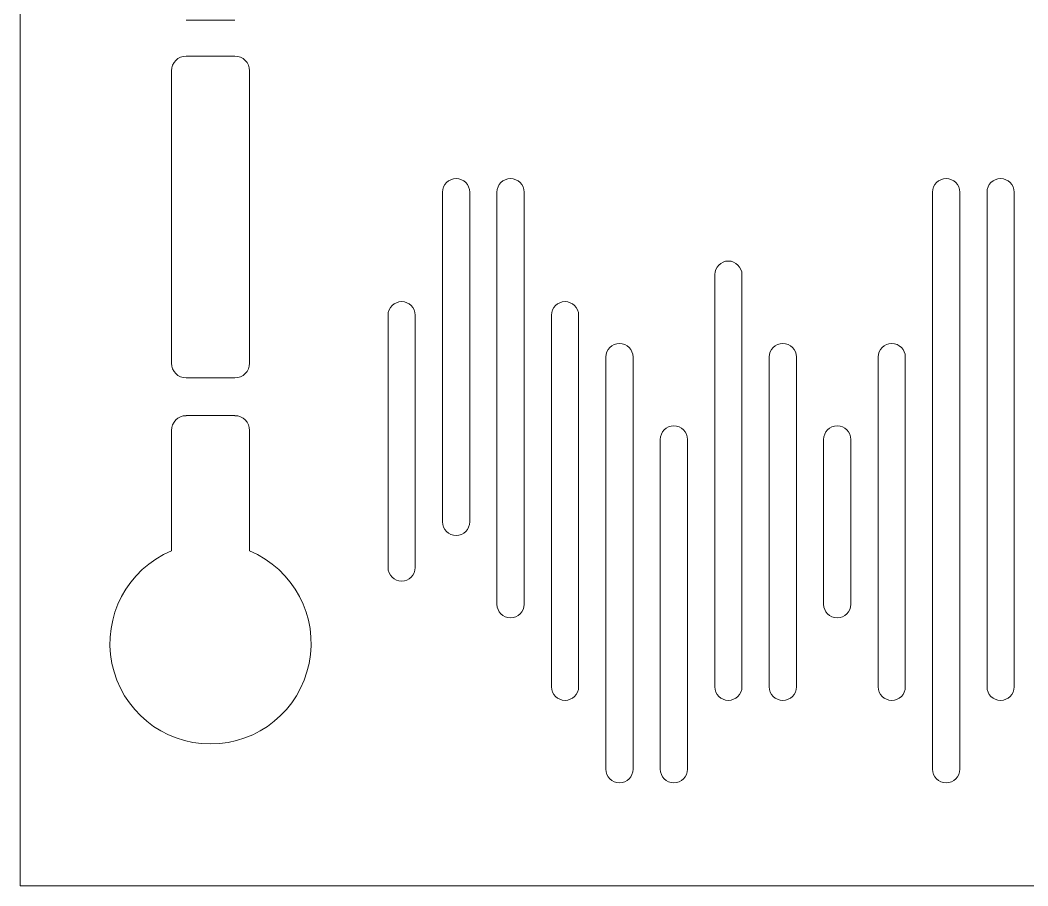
# Model space of a CAD drawing. Header units: metres. Extents: x -2538 to 7610, y -1082 to -498.
# Drawn here: x 4300 to 4580.5, y -1081.9 to -840.8 of the extents above; entities that cross this region are included whole.
import ezdxf

# ---------------------------------------------------------------- set-up
doc = ezdxf.new("R2010")
doc.units = ezdxf.units.M
doc.linetypes.add('AUSGEZOGEN', pattern=[0])
doc.layers.add('Allgemein01', color=7, linetype='AUSGEZOGEN', lineweight=13)
doc.layers.add('Standard', color=7, linetype='AUSGEZOGEN', lineweight=25)

msp = doc.modelspace()

# ---------------------------------------------------------------- linework, layer by layer
at = {"layer": 'Allgemein01', "color": 7, "linetype": 'AUSGEZOGEN', "lineweight": 13}
for p, q in [((4346.21, -840.79), (4359.74, -840.79)), ((4346.21, -850.79), (4359.74, -850.79)), ((4342.11, -936.33), (4342.11, -854.89)), ((4363.84, -936.33), (4363.84, -854.89)), ((4417.56, -980.52), (4417.56, -888.71)), ((4425.14, -888.71), (4425.14, -980.52)), ((4432.72, -1003.47), (4432.72, -888.71)), ((4440.3, -888.71), (4440.3, -1003.47)), ((4554, -1049.37), (4554, -888.71)), ((4561.58, -888.71), (4561.58, -1049.37)), ((4569.16, -1026.42), (4569.16, -888.71)), ((4576.74, -888.71), (4576.74, -1026.42)), ((4493.36, -1026.42), (4493.36, -911.66)), ((4500.94, -911.66), (4500.94, -1026.42)), ((4402.4, -993.24), (4402.4, -922.97)), ((4409.98, -922.97), (4409.98, -993.24)), ((4447.88, -1026.42), (4447.88, -922.97)), ((4455.46, -922.97), (4455.46, -1026.42)), ((4463.04, -1049.37), (4463.04, -934.61)), ((4470.62, -934.61), (4470.62, -1049.37)), ((4508.52, -1026.42), (4508.52, -934.61)), ((4516.1, -934.61), (4516.1, -1026.42)), ((4538.84, -1026.42), (4538.84, -934.61)), ((4546.42, -934.61), (4546.42, -1026.42)), ((4346.21, -940.43), (4359.74, -940.43)), ((4346.21, -950.93), (4359.74, -950.93)), ((4342.11, -988.57), (4342.11, -955.04)), ((4363.84, -988.57), (4363.84, -955.04)), ((4478.2, -1049.37), (4478.2, -957.56)), ((4485.78, -957.56), (4485.78, -1049.37)), ((4523.68, -1003.47), (4523.68, -957.56)), ((4531.26, -957.56), (4531.26, -1003.47))]:
    msp.add_line(p, q, dxfattribs=at)
for centre, radius, start, end in [((4346.21, -854.89), 4.1, 90, 180), ((4359.74, -854.89), 4.1, 0, 90), ((4421.35, -888.71), 3.79, 0, 180), ((4436.51, -888.71), 3.79, 0, 180), ((4557.79, -888.71), 3.79, 0, 180), ((4572.95, -888.71), 3.79, 0, 180), ((4497.15, -911.66), 3.79, 0, 180), ((4406.19, -922.97), 3.79, 0, 180), ((4451.67, -922.97), 3.79, 0, 180), ((4466.83, -934.61), 3.79, 0, 180), ((4512.31, -934.61), 3.79, 0, 180), ((4542.63, -934.61), 3.79, 0, 180), ((4346.21, -936.33), 4.1, 180, 270), ((4359.74, -936.33), 4.1, 270, 0), ((4346.21, -955.04), 4.1, 90, 180), ((4359.74, -955.04), 4.1, 0, 90), ((4481.99, -957.56), 3.79, 0, 180), ((4527.47, -957.56), 3.79, 0, 180), ((4421.35, -980.52), 3.79, 180, 0), ((4406.19, -993.24), 3.79, 180, 0), ((4436.51, -1003.47), 3.79, 180, 0), ((4527.47, -1003.47), 3.79, 180, 0), ((4451.67, -1026.42), 3.79, 180, 0), ((4497.15, -1026.42), 3.79, 180, 0), ((4512.31, -1026.42), 3.79, 180, 0), ((4542.63, -1026.42), 3.79, 180, 0), ((4572.95, -1026.42), 3.79, 180, 0), ((4466.83, -1049.37), 3.79, 180, 0), ((4481.99, -1049.37), 3.79, 180, 0), ((4557.79, -1049.37), 3.79, 180, 0)]:
    msp.add_arc(centre, radius, start, end, dxfattribs=at)
at = {"layer": 'Standard', "color": 7, "linetype": 'AUSGEZOGEN', "lineweight": 13}
msp.add_lwpolyline([(4299.98, -1081.87), (4861.98, -1081.87), (4861.98, -519.87), (4299.98, -519.87), (4299.98, -1081.87)], close=True, dxfattribs=at)
msp.add_arc((4352.98, -1014.37), 28, 112.838, 67.162, dxfattribs=at)

doc.saveas('drawing.dxf')
